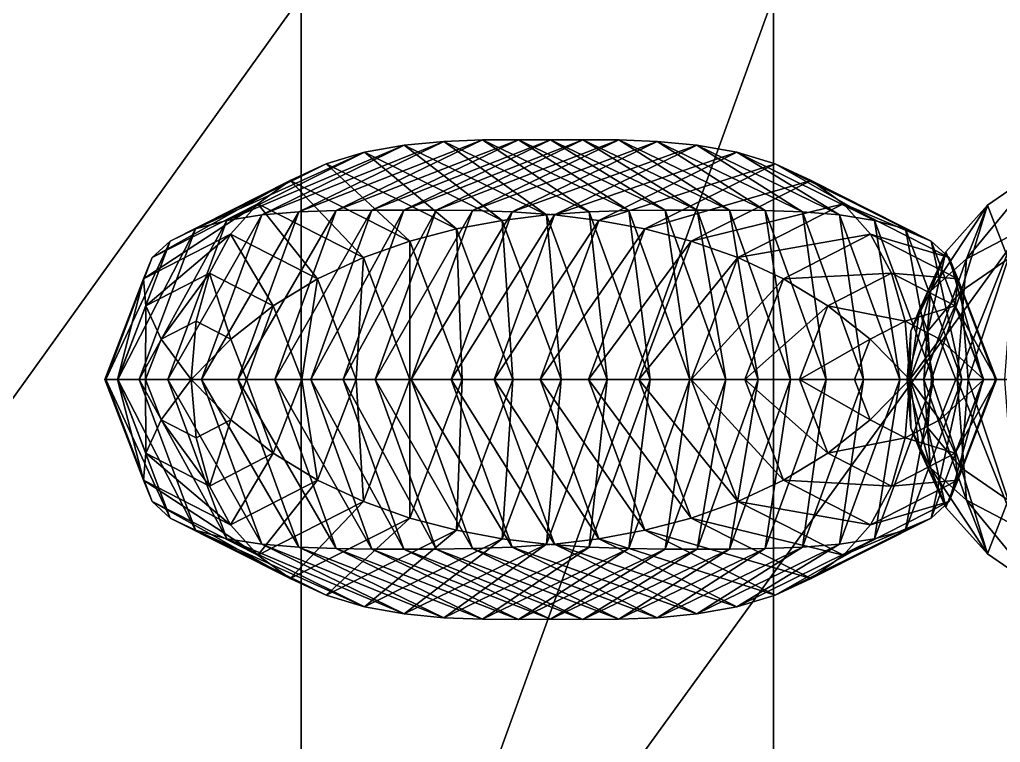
# Model space of a CAD drawing. Extents: x 0 to 32.6, y -11.9 to 11.9.
# Drawn here: x 11.9056 to 12.1542, y -0.189 to -0.006 of the extents above; entities that cross this region are included whole.
import ezdxf

# ---------------------------------------------------------------- set-up
doc = ezdxf.new("R2010")
doc.units = 0

msp = doc.modelspace()

# ---------------------------------------------------------------- linework, layer by layer
for points in [[(11.70523, 0, -1.7), (12.09664, 0, -1.7), (11.70523, -1.08, -1.7)], [(12.09664, 0, -1.7), (12.09664, -1.08, -1.7), (11.70523, -1.08, -1.7)], [(11.70523, -1.08, 1.3), (12.09664, -1.08, 1.3), (12.09664, 0, 1.3)], [(11.70523, -1.08, 1.3), (12.09664, 0, 1.3), (11.70523, 0, 1.3)], [(11.7535, 0, -1.17609), (11.97697, 0, -1.17609), (11.7535, -0.31127, -1.10925)], [(11.97697, 0, -1.17609), (11.97697, -0.31127, -1.10925), (11.7535, -0.31127, -1.10925)], [(11.7535, -0.31127, 0.45707), (11.97697, -0.31127, 0.45707), (11.97697, 0, 0.52391)], [(11.7535, -0.31127, 0.45707), (11.97697, 0, 0.52391), (11.7535, 0, 0.52391)], [(11.97697, 0, -1.17609), (12.20265, 0, -1.17609), (11.97697, -0.31127, -1.10925)], [(12.20265, 0, -1.17609), (12.20265, -0.31127, -1.10925), (11.97697, -0.31127, -1.10925)], [(11.97697, -0.31127, 0.45707), (12.20265, -0.31127, 0.45707), (12.20265, 0, 0.52391)], [(11.97697, -0.31127, 0.45707), (12.20265, 0, 0.52391), (11.97697, 0, 0.52391)], [(12.09664, 0, -1.7), (12.50791, 0, -1.7), (12.09664, -1.08, -1.7)], [(12.50791, 0, -1.7), (12.50791, -1.08, -1.7), (12.09664, -1.08, -1.7)], [(12.09664, -1.08, 1.3), (12.50791, -1.08, 1.3), (12.50791, 0, 1.3)], [(12.09664, -1.08, 1.3), (12.50791, 0, 1.3), (12.09664, 0, 1.3)], [(12.01314, -0.03681, -0.75466), (12.00307, -0.03778, -0.77209), (11.96697, -0.05545, -0.75125)], [(12.01314, -0.03681, -0.75466), (11.96697, -0.05545, -0.75125), (11.97635, -0.05467, -0.73342)], [(12.02289, -0.03643, -0.73777), (12.01314, -0.03681, -0.75466), (11.97635, -0.05467, -0.73342)], [(12.02289, -0.03643, -0.73777), (11.97635, -0.05467, -0.73342), (11.98579, -0.05431, -0.71635)], [(12.03201, -0.03639, -0.72198), (12.02289, -0.03643, -0.73777), (11.98579, -0.05431, -0.71635)], [(12.03201, -0.03639, -0.72198), (11.98579, -0.05431, -0.71635), (11.99483, -0.05421, -0.70051)], [(12.04018, -0.03643, -0.70783), (12.03201, -0.03639, -0.72198), (11.99483, -0.05421, -0.70051)], [(12.04018, -0.03643, -0.70783), (11.99483, -0.05421, -0.70051), (12.00301, -0.05422, -0.68637)], [(12.04835, -0.03639, -0.69368), (12.04018, -0.03643, -0.70783), (12.00301, -0.05422, -0.68637)], [(12.04835, -0.03639, -0.69368), (12.00301, -0.05422, -0.68637), (12.01117, -0.05421, -0.67222)], [(12.03918, -0.05545, -0.79294), (12.00307, -0.03778, -0.77209), (12.01314, -0.03681, -0.75466)], [(12.05746, -0.03643, -0.67789), (12.04835, -0.03639, -0.69368), (12.01117, -0.05421, -0.67222)], [(12.05746, -0.03643, -0.67789), (12.01117, -0.05421, -0.67222), (12.02037, -0.05431, -0.65647)], [(12.04993, -0.05467, -0.7759), (12.01314, -0.03681, -0.75466), (12.02289, -0.03643, -0.73777)], [(12.04993, -0.05467, -0.7759), (12.03918, -0.05545, -0.79294), (12.01314, -0.03681, -0.75466)], [(12.06721, -0.03681, -0.661), (12.05746, -0.03643, -0.67789), (12.02037, -0.05431, -0.65647)], [(12.06721, -0.03681, -0.661), (12.02037, -0.05431, -0.65647), (12.03043, -0.05467, -0.63976)], [(12.05999, -0.05431, -0.75919), (12.02289, -0.03643, -0.73777), (12.03201, -0.03639, -0.72198)], [(12.05999, -0.05431, -0.75919), (12.04993, -0.05467, -0.7759), (12.02289, -0.03643, -0.73777)], [(12.07728, -0.03778, -0.64356), (12.06721, -0.03681, -0.661), (12.03043, -0.05467, -0.63976)], [(12.06919, -0.05421, -0.74344), (12.03201, -0.03639, -0.72198), (12.04018, -0.03643, -0.70783)], [(12.06919, -0.05421, -0.74344), (12.05999, -0.05431, -0.75919), (12.03201, -0.03639, -0.72198)], [(12.07735, -0.05422, -0.72929), (12.04018, -0.03643, -0.70783), (12.04835, -0.03639, -0.69368)], [(12.07735, -0.05422, -0.72929), (12.06919, -0.05421, -0.74344), (12.04018, -0.03643, -0.70783)], [(12.08552, -0.05421, -0.71514), (12.04835, -0.03639, -0.69368), (12.05746, -0.03643, -0.67789)], [(12.08552, -0.05421, -0.71514), (12.07735, -0.05422, -0.72929), (12.04835, -0.03639, -0.69368)], [(12.09456, -0.05431, -0.6993), (12.05746, -0.03643, -0.67789), (12.06721, -0.03681, -0.661)], [(12.09456, -0.05431, -0.6993), (12.08552, -0.05421, -0.71514), (12.05746, -0.03643, -0.67789)], [(12.104, -0.05467, -0.68224), (12.06721, -0.03681, -0.661), (12.07728, -0.03778, -0.64356)], [(12.104, -0.05467, -0.68224), (12.09456, -0.05431, -0.6993), (12.06721, -0.03681, -0.661)], [(11.99301, -0.03959, -0.78953), (11.98326, -0.0425, -0.80642), (11.95021, -0.05898, -0.78734)], [(11.99301, -0.03959, -0.78953), (11.95021, -0.05898, -0.78734), (11.9581, -0.05684, -0.76938)], [(12.00307, -0.03778, -0.77209), (11.99301, -0.03959, -0.78953), (11.9581, -0.05684, -0.76938)], [(12.00307, -0.03778, -0.77209), (11.9581, -0.05684, -0.76938), (11.96697, -0.05545, -0.75125)], [(12.0163, -0.05898, -0.8255), (11.98326, -0.0425, -0.80642), (11.99301, -0.03959, -0.78953)], [(12.02791, -0.05684, -0.80968), (11.99301, -0.03959, -0.78953), (12.00307, -0.03778, -0.77209)], [(12.02791, -0.05684, -0.80968), (12.0163, -0.05898, -0.8255), (11.99301, -0.03959, -0.78953)], [(12.03918, -0.05545, -0.79294), (12.02791, -0.05684, -0.80968), (12.00307, -0.03778, -0.77209)], [(12.07728, -0.03778, -0.64356), (12.03043, -0.05467, -0.63976), (12.04118, -0.05545, -0.62272)], [(12.08735, -0.03959, -0.62613), (12.07728, -0.03778, -0.64356), (12.04118, -0.05545, -0.62272)], [(12.08735, -0.03959, -0.62613), (12.04118, -0.05545, -0.62272), (12.05244, -0.05684, -0.60598)], [(12.0971, -0.0425, -0.60924), (12.08735, -0.03959, -0.62613), (12.05244, -0.05684, -0.60598)], [(12.11338, -0.05545, -0.66441), (12.07728, -0.03778, -0.64356), (12.08735, -0.03959, -0.62613)], [(12.11338, -0.05545, -0.66441), (12.104, -0.05467, -0.68224), (12.07728, -0.03778, -0.64356)], [(12.12225, -0.05684, -0.64628), (12.08735, -0.03959, -0.62613), (12.0971, -0.0425, -0.60924)], [(12.12225, -0.05684, -0.64628), (12.11338, -0.05545, -0.66441), (12.08735, -0.03959, -0.62613)], [(11.98326, -0.0425, -0.80642), (11.97414, -0.04676, -0.82221), (11.94376, -0.06206, -0.80467)], [(11.98326, -0.0425, -0.80642), (11.94376, -0.06206, -0.80467), (11.95021, -0.05898, -0.78734)], [(12.00452, -0.06206, -0.83975), (11.97414, -0.04676, -0.82221), (11.98326, -0.0425, -0.80642)], [(12.0163, -0.05898, -0.8255), (12.00452, -0.06206, -0.83975), (11.98326, -0.0425, -0.80642)], [(12.0971, -0.0425, -0.60924), (12.05244, -0.05684, -0.60598), (12.06405, -0.05898, -0.59016)], [(12.10621, -0.04676, -0.59345), (12.0971, -0.0425, -0.60924), (12.06405, -0.05898, -0.59016)], [(12.13014, -0.05898, -0.62832), (12.0971, -0.0425, -0.60924), (12.10621, -0.04676, -0.59345)], [(12.13014, -0.05898, -0.62832), (12.12225, -0.05684, -0.64628), (12.0971, -0.0425, -0.60924)], [(12.15802, -0.06004, -0.59248), (12.14556, -0.06655, -0.58367), (12.16447, -0.04371, -0.55595)], [(12.14556, -0.06655, -0.58367), (12.15087, -0.05297, -0.55355), (12.16447, -0.04371, -0.55595)], [(12.16447, -0.04371, -0.55595), (12.15087, -0.05297, -0.55355), (12.15618, -0.06655, -0.52342)], [(11.97414, -0.04676, -0.82221), (11.96597, -0.05262, -0.83636), (11.9392, -0.06623, -0.8209)], [(11.97414, -0.04676, -0.82221), (11.9392, -0.06623, -0.8209), (11.94376, -0.06206, -0.80467)], [(11.99275, -0.06623, -0.85182), (11.96597, -0.05262, -0.83636), (11.97414, -0.04676, -0.82221)], [(12.00452, -0.06206, -0.83975), (11.99275, -0.06623, -0.85182), (11.97414, -0.04676, -0.82221)], [(12.10621, -0.04676, -0.59345), (12.06405, -0.05898, -0.59016), (12.07583, -0.06206, -0.57591)], [(12.11438, -0.05262, -0.5793), (12.10621, -0.04676, -0.59345), (12.07583, -0.06206, -0.57591)], [(12.1366, -0.06206, -0.61099), (12.10621, -0.04676, -0.59345), (12.11438, -0.05262, -0.5793)], [(12.1366, -0.06206, -0.61099), (12.13014, -0.05898, -0.62832), (12.10621, -0.04676, -0.59345)], [(11.96597, -0.05262, -0.83636), (11.95907, -0.06033, -0.84832), (11.93699, -0.07165, -0.83557)], [(11.96597, -0.05262, -0.83636), (11.93699, -0.07165, -0.83557), (11.9392, -0.06623, -0.8209)], [(11.97635, -0.05467, -0.73342), (11.96697, -0.05545, -0.75125), (11.95166, -0.09714, -0.74241)], [(11.97635, -0.05467, -0.73342), (11.95166, -0.09714, -0.74241), (11.96089, -0.09714, -0.72449)], [(11.98114, -0.07165, -0.86106), (11.95907, -0.06033, -0.84832), (11.96597, -0.05262, -0.83636)], [(11.98579, -0.05431, -0.71635), (11.97635, -0.05467, -0.73342), (11.96089, -0.09714, -0.72449)], [(11.98579, -0.05431, -0.71635), (11.96089, -0.09714, -0.72449), (11.97031, -0.09714, -0.70741)], [(11.99275, -0.06623, -0.85182), (11.98114, -0.07165, -0.86106), (11.96597, -0.05262, -0.83636)], [(11.99483, -0.05421, -0.70051), (11.98579, -0.05431, -0.71635), (11.97031, -0.09714, -0.70741)], [(11.99483, -0.05421, -0.70051), (11.97031, -0.09714, -0.70741), (11.97939, -0.09714, -0.6916)], [(12.00301, -0.05422, -0.68637), (11.99483, -0.05421, -0.70051), (11.97939, -0.09714, -0.6916)], [(12.00301, -0.05422, -0.68637), (11.97939, -0.09714, -0.6916), (11.9876, -0.09714, -0.67747)], [(12.01117, -0.05421, -0.67222), (12.00301, -0.05422, -0.68637), (11.9876, -0.09714, -0.67747)], [(12.01117, -0.05421, -0.67222), (11.9876, -0.09714, -0.67747), (11.99573, -0.09714, -0.6633)], [(12.02037, -0.05431, -0.65647), (12.01117, -0.05421, -0.67222), (11.99573, -0.09714, -0.6633)], [(12.02037, -0.05431, -0.65647), (11.99573, -0.09714, -0.6633), (12.00488, -0.09714, -0.64753)], [(12.03043, -0.05467, -0.63976), (12.02037, -0.05431, -0.65647), (12.00488, -0.09714, -0.64753)], [(12.03043, -0.05467, -0.63976), (12.00488, -0.09714, -0.64753), (12.01496, -0.09714, -0.63083)], [(12.04118, -0.05545, -0.62272), (12.03043, -0.05467, -0.63976), (12.01496, -0.09714, -0.63083)], [(12.05449, -0.09714, -0.80178), (12.03918, -0.05545, -0.79294), (12.04993, -0.05467, -0.7759)], [(12.06539, -0.09714, -0.78483), (12.04993, -0.05467, -0.7759), (12.05999, -0.05431, -0.75919)], [(12.06539, -0.09714, -0.78483), (12.05449, -0.09714, -0.80178), (12.04993, -0.05467, -0.7759)], [(12.07547, -0.09714, -0.76813), (12.05999, -0.05431, -0.75919), (12.06919, -0.05421, -0.74344)], [(12.07547, -0.09714, -0.76813), (12.06539, -0.09714, -0.78483), (12.05999, -0.05431, -0.75919)], [(12.08463, -0.09714, -0.75236), (12.06919, -0.05421, -0.74344), (12.07735, -0.05422, -0.72929)], [(12.08463, -0.09714, -0.75236), (12.07547, -0.09714, -0.76813), (12.06919, -0.05421, -0.74344)], [(12.11438, -0.05262, -0.5793), (12.07583, -0.06206, -0.57591), (12.08761, -0.06623, -0.56384)], [(12.09276, -0.09714, -0.73819), (12.07735, -0.05422, -0.72929), (12.08552, -0.05421, -0.71514)], [(12.09276, -0.09714, -0.73819), (12.08463, -0.09714, -0.75236), (12.07735, -0.05422, -0.72929)], [(12.10096, -0.09714, -0.72406), (12.08552, -0.05421, -0.71514), (12.09456, -0.05431, -0.6993)], [(12.10096, -0.09714, -0.72406), (12.09276, -0.09714, -0.73819), (12.08552, -0.05421, -0.71514)], [(12.12129, -0.06033, -0.56734), (12.11438, -0.05262, -0.5793), (12.08761, -0.06623, -0.56384)], [(12.11004, -0.09714, -0.70824), (12.09456, -0.05431, -0.6993), (12.104, -0.05467, -0.68224)], [(12.11004, -0.09714, -0.70824), (12.10096, -0.09714, -0.72406), (12.09456, -0.05431, -0.6993)], [(12.11947, -0.09714, -0.69117), (12.104, -0.05467, -0.68224), (12.11338, -0.05545, -0.66441)], [(12.11947, -0.09714, -0.69117), (12.11004, -0.09714, -0.70824), (12.104, -0.05467, -0.68224)], [(12.14116, -0.06623, -0.59476), (12.11438, -0.05262, -0.5793), (12.12129, -0.06033, -0.56734)], [(12.14116, -0.06623, -0.59476), (12.1366, -0.06206, -0.61099), (12.11438, -0.05262, -0.5793)], [(12.14556, -0.06655, -0.58367), (12.1365, -0.07478, -0.57373), (12.15087, -0.05297, -0.55355)], [(12.1365, -0.07478, -0.57373), (12.14038, -0.06476, -0.5517), (12.15087, -0.05297, -0.55355)], [(12.15087, -0.05297, -0.55355), (12.14038, -0.06476, -0.5517), (12.14427, -0.07478, -0.52967)], [(12.15087, -0.05297, -0.55355), (12.14427, -0.07478, -0.52967), (12.15618, -0.06655, -0.52342)], [(11.9581, -0.05684, -0.76938), (11.95021, -0.05898, -0.78734), (11.93594, -0.09714, -0.77909)], [(11.9581, -0.05684, -0.76938), (11.93594, -0.09714, -0.77909), (11.94317, -0.09714, -0.76075)], [(11.96697, -0.05545, -0.75125), (11.9581, -0.05684, -0.76938), (11.94317, -0.09714, -0.76075)], [(11.96697, -0.05545, -0.75125), (11.94317, -0.09714, -0.76075), (11.95166, -0.09714, -0.74241)], [(12.04118, -0.05545, -0.62272), (12.01496, -0.09714, -0.63083), (12.02587, -0.09714, -0.61388)], [(12.03058, -0.09714, -0.83374), (12.0163, -0.05898, -0.8255), (12.02791, -0.05684, -0.80968)], [(12.05244, -0.05684, -0.60598), (12.04118, -0.05545, -0.62272), (12.02587, -0.09714, -0.61388)], [(12.05244, -0.05684, -0.60598), (12.02587, -0.09714, -0.61388), (12.03751, -0.09714, -0.59735)], [(12.04285, -0.09714, -0.8183), (12.02791, -0.05684, -0.80968), (12.03918, -0.05545, -0.79294)], [(12.04285, -0.09714, -0.8183), (12.03058, -0.09714, -0.83374), (12.02791, -0.05684, -0.80968)], [(12.06405, -0.05898, -0.59016), (12.05244, -0.05684, -0.60598), (12.03751, -0.09714, -0.59735)], [(12.05449, -0.09714, -0.80178), (12.04285, -0.09714, -0.8183), (12.03918, -0.05545, -0.79294)], [(12.12869, -0.09714, -0.67325), (12.11338, -0.05545, -0.66441), (12.12225, -0.05684, -0.64628)], [(12.12869, -0.09714, -0.67325), (12.11947, -0.09714, -0.69117), (12.11338, -0.05545, -0.66441)], [(12.13719, -0.09714, -0.6549), (12.12225, -0.05684, -0.64628), (12.13014, -0.05898, -0.62832)], [(12.13719, -0.09714, -0.6549), (12.12869, -0.09714, -0.67325), (12.12225, -0.05684, -0.64628)], [(11.95021, -0.05898, -0.78734), (11.94376, -0.06206, -0.80467), (11.93051, -0.09714, -0.79702)], [(11.95021, -0.05898, -0.78734), (11.93051, -0.09714, -0.79702), (11.93594, -0.09714, -0.77909)], [(12.01777, -0.09714, -0.8474), (12.00452, -0.06206, -0.83975), (12.0163, -0.05898, -0.8255)], [(12.03058, -0.09714, -0.83374), (12.01777, -0.09714, -0.8474), (12.0163, -0.05898, -0.8255)], [(12.06405, -0.05898, -0.59016), (12.03751, -0.09714, -0.59735), (12.04978, -0.09714, -0.58192)], [(12.07583, -0.06206, -0.57591), (12.06405, -0.05898, -0.59016), (12.04978, -0.09714, -0.58192)], [(12.14442, -0.09714, -0.63656), (12.13014, -0.05898, -0.62832), (12.1366, -0.06206, -0.61099)], [(12.14442, -0.09714, -0.63656), (12.13719, -0.09714, -0.6549), (12.13014, -0.05898, -0.62832)], [(11.94376, -0.06206, -0.80467), (11.9392, -0.06623, -0.8209), (11.92741, -0.09714, -0.8141)], [(11.94376, -0.06206, -0.80467), (11.92741, -0.09714, -0.8141), (11.93051, -0.09714, -0.79702)], [(11.95907, -0.06033, -0.84832), (11.9376, -0.0785, -0.84822), (11.93699, -0.07165, -0.83557)], [(11.95907, -0.06033, -0.84832), (11.95374, -0.07016, -0.85754), (11.9376, -0.0785, -0.84822)], [(11.96989, -0.0785, -0.86686), (11.95374, -0.07016, -0.85754), (11.95907, -0.06033, -0.84832)], [(11.98114, -0.07165, -0.86106), (11.96989, -0.0785, -0.86686), (11.95907, -0.06033, -0.84832)], [(12.00453, -0.09714, -0.85862), (11.99275, -0.06623, -0.85182), (12.00452, -0.06206, -0.83975)], [(12.01777, -0.09714, -0.8474), (12.00453, -0.09714, -0.85862), (12.00452, -0.06206, -0.83975)], [(12.07583, -0.06206, -0.57591), (12.04978, -0.09714, -0.58192), (12.06258, -0.09714, -0.56826)], [(12.08761, -0.06623, -0.56384), (12.07583, -0.06206, -0.57591), (12.06258, -0.09714, -0.56826)], [(12.12129, -0.06033, -0.56734), (12.08761, -0.06623, -0.56384), (12.09921, -0.07165, -0.5546)], [(12.12661, -0.07016, -0.55812), (12.12129, -0.06033, -0.56734), (12.09921, -0.07165, -0.5546)], [(12.14336, -0.07165, -0.58009), (12.12129, -0.06033, -0.56734), (12.12661, -0.07016, -0.55812)], [(12.14336, -0.07165, -0.58009), (12.14116, -0.06623, -0.59476), (12.12129, -0.06033, -0.56734)], [(12.14985, -0.09714, -0.61864), (12.1366, -0.06206, -0.61099), (12.14116, -0.06623, -0.59476)], [(12.14985, -0.09714, -0.61864), (12.14442, -0.09714, -0.63656), (12.1366, -0.06206, -0.61099)], [(12.15519, -0.09714, -0.60856), (12.1432, -0.09714, -0.59705), (12.15802, -0.06004, -0.59248)], [(12.1432, -0.09714, -0.59705), (12.14556, -0.06655, -0.58367), (12.15802, -0.06004, -0.59248)], [(11.9392, -0.06623, -0.8209), (11.93699, -0.07165, -0.83557), (11.92719, -0.09714, -0.82991)], [(11.9392, -0.06623, -0.8209), (11.92719, -0.09714, -0.82991), (11.92741, -0.09714, -0.8141)], [(11.99094, -0.09714, -0.86672), (11.98114, -0.07165, -0.86106), (11.99275, -0.06623, -0.85182)], [(12.00453, -0.09714, -0.85862), (11.99094, -0.09714, -0.86672), (11.99275, -0.06623, -0.85182)], [(12.08761, -0.06623, -0.56384), (12.06258, -0.09714, -0.56826), (12.07582, -0.09714, -0.55704)], [(12.09921, -0.07165, -0.5546), (12.08761, -0.06623, -0.56384), (12.07582, -0.09714, -0.55704)], [(12.1365, -0.07478, -0.57373), (12.13151, -0.08491, -0.56256), (12.14038, -0.06476, -0.5517)], [(12.13151, -0.08491, -0.56256), (12.13364, -0.07938, -0.55051), (12.14038, -0.06476, -0.5517)], [(12.14038, -0.06476, -0.5517), (12.13364, -0.07938, -0.55051), (12.13576, -0.08491, -0.53846)], [(12.1432, -0.09714, -0.59705), (12.13476, -0.09714, -0.58359), (12.14556, -0.06655, -0.58367)], [(12.13476, -0.09714, -0.58359), (12.1365, -0.07478, -0.57373), (12.14556, -0.06655, -0.58367)], [(12.14038, -0.06476, -0.5517), (12.13576, -0.08491, -0.53846), (12.14427, -0.07478, -0.52967)], [(12.15294, -0.09714, -0.60156), (12.14116, -0.06623, -0.59476), (12.14336, -0.07165, -0.58009)], [(12.15294, -0.09714, -0.60156), (12.14985, -0.09714, -0.61864), (12.14116, -0.06623, -0.59476)], [(12.15618, -0.06655, -0.52342), (12.14427, -0.07478, -0.52967), (12.14601, -0.09714, -0.51981)], [(12.15618, -0.06655, -0.52342), (12.14601, -0.09714, -0.51981), (12.15854, -0.09714, -0.51005)], [(11.93699, -0.07165, -0.83557), (11.93038, -0.09714, -0.84404), (11.92719, -0.09714, -0.82991)], [(11.93699, -0.07165, -0.83557), (11.9376, -0.0785, -0.84822), (11.93038, -0.09714, -0.84404)], [(11.95374, -0.07016, -0.85754), (11.94149, -0.08695, -0.85837), (11.9376, -0.0785, -0.84822)], [(11.95374, -0.07016, -0.85754), (11.95032, -0.08234, -0.86347), (11.94149, -0.08695, -0.85837)], [(11.95915, -0.08695, -0.86857), (11.95032, -0.08234, -0.86347), (11.95374, -0.07016, -0.85754)], [(11.96989, -0.0785, -0.86686), (11.95915, -0.08695, -0.86857), (11.95374, -0.07016, -0.85754)], [(11.97711, -0.09714, -0.87103), (11.96989, -0.0785, -0.86686), (11.98114, -0.07165, -0.86106)], [(11.99094, -0.09714, -0.86672), (11.97711, -0.09714, -0.87103), (11.98114, -0.07165, -0.86106)], [(12.09921, -0.07165, -0.5546), (12.07582, -0.09714, -0.55704), (12.08941, -0.09714, -0.54894)], [(12.11047, -0.0785, -0.5488), (12.09921, -0.07165, -0.5546), (12.08941, -0.09714, -0.54894)], [(12.12661, -0.07016, -0.55812), (12.09921, -0.07165, -0.5546), (12.11047, -0.0785, -0.5488)], [(12.13004, -0.08234, -0.55219), (12.12661, -0.07016, -0.55812), (12.11047, -0.0785, -0.5488)], [(12.14275, -0.0785, -0.56744), (12.12661, -0.07016, -0.55812), (12.13004, -0.08234, -0.55219)], [(12.14275, -0.0785, -0.56744), (12.14336, -0.07165, -0.58009), (12.12661, -0.07016, -0.55812)], [(12.15316, -0.09714, -0.58575), (12.14336, -0.07165, -0.58009), (12.14275, -0.0785, -0.56744)], [(12.15316, -0.09714, -0.58575), (12.15294, -0.09714, -0.60156), (12.14336, -0.07165, -0.58009)], [(12.13476, -0.09714, -0.58359), (12.13055, -0.09714, -0.568), (12.1365, -0.07478, -0.57373)], [(12.13055, -0.09714, -0.568), (12.13151, -0.08491, -0.56256), (12.1365, -0.07478, -0.57373)], [(12.14427, -0.07478, -0.52967), (12.13576, -0.08491, -0.53846), (12.13672, -0.09714, -0.53302)], [(12.14427, -0.07478, -0.52967), (12.13672, -0.09714, -0.53302), (12.14601, -0.09714, -0.51981)], [(11.9376, -0.0785, -0.84822), (11.9375, -0.09714, -0.85607), (11.93038, -0.09714, -0.84404)], [(11.9376, -0.0785, -0.84822), (11.94149, -0.08695, -0.85837), (11.9375, -0.09714, -0.85607)], [(11.96313, -0.09714, -0.87087), (11.95915, -0.08695, -0.86857), (11.96989, -0.0785, -0.86686)], [(11.97711, -0.09714, -0.87103), (11.96313, -0.09714, -0.87087), (11.96989, -0.0785, -0.86686)], [(12.11047, -0.0785, -0.5488), (12.08941, -0.09714, -0.54894), (12.10324, -0.09714, -0.54463)], [(12.12121, -0.08695, -0.54709), (12.11047, -0.0785, -0.5488), (12.10324, -0.09714, -0.54463)], [(12.13004, -0.08234, -0.55219), (12.11047, -0.0785, -0.5488), (12.12121, -0.08695, -0.54709)], [(12.13887, -0.08695, -0.55729), (12.14275, -0.0785, -0.56744), (12.13004, -0.08234, -0.55219)], [(12.13364, -0.07938, -0.55051), (12.13125, -0.09714, -0.55009), (12.13576, -0.08491, -0.53846)], [(12.13151, -0.08491, -0.56256), (12.13125, -0.09714, -0.55009), (12.13364, -0.07938, -0.55051)], [(12.14998, -0.09714, -0.57161), (12.14275, -0.0785, -0.56744), (12.13887, -0.08695, -0.55729)], [(12.14998, -0.09714, -0.57161), (12.15316, -0.09714, -0.58575), (12.14275, -0.0785, -0.56744)], [(11.95032, -0.08234, -0.86347), (11.94911, -0.09714, -0.86557), (11.94149, -0.08695, -0.85837)], [(11.95915, -0.08695, -0.86857), (11.94911, -0.09714, -0.86557), (11.95032, -0.08234, -0.86347)], [(12.13125, -0.09714, -0.55009), (12.13004, -0.08234, -0.55219), (12.12121, -0.08695, -0.54709)], [(12.13887, -0.08695, -0.55729), (12.13004, -0.08234, -0.55219), (12.13125, -0.09714, -0.55009)], [(11.94149, -0.08695, -0.85837), (11.94911, -0.09714, -0.86557), (11.9375, -0.09714, -0.85607)], [(11.96313, -0.09714, -0.87087), (11.94911, -0.09714, -0.86557), (11.95915, -0.08695, -0.86857)], [(12.12121, -0.08695, -0.54709), (12.10324, -0.09714, -0.54463), (12.11722, -0.09714, -0.54479)], [(12.13125, -0.09714, -0.55009), (12.12121, -0.08695, -0.54709), (12.11722, -0.09714, -0.54479)], [(12.13055, -0.09714, -0.568), (12.13125, -0.09714, -0.55009), (12.13151, -0.08491, -0.56256)], [(12.13576, -0.08491, -0.53846), (12.13125, -0.09714, -0.55009), (12.13672, -0.09714, -0.53302)], [(12.14285, -0.09714, -0.55959), (12.13887, -0.08695, -0.55729), (12.13125, -0.09714, -0.55009)], [(12.14285, -0.09714, -0.55959), (12.14998, -0.09714, -0.57161), (12.13887, -0.08695, -0.55729)], [(11.92741, -0.09714, -0.8141), (11.92719, -0.09714, -0.82991), (11.9392, -0.12806, -0.8209)], [(11.92719, -0.09714, -0.82991), (11.93699, -0.12263, -0.83557), (11.9392, -0.12806, -0.8209)], [(11.92719, -0.09714, -0.82991), (11.93038, -0.09714, -0.84404), (11.93699, -0.12263, -0.83557)], [(11.93051, -0.09714, -0.79702), (11.92741, -0.09714, -0.8141), (11.94376, -0.13223, -0.80467)], [(11.92741, -0.09714, -0.8141), (11.9392, -0.12806, -0.8209), (11.94376, -0.13223, -0.80467)], [(11.93038, -0.09714, -0.84404), (11.9376, -0.11578, -0.84822), (11.93699, -0.12263, -0.83557)], [(11.93038, -0.09714, -0.84404), (11.9375, -0.09714, -0.85607), (11.9376, -0.11578, -0.84822)], [(11.93594, -0.09714, -0.77909), (11.93051, -0.09714, -0.79702), (11.95021, -0.1353, -0.78734)], [(11.93051, -0.09714, -0.79702), (11.94376, -0.13223, -0.80467), (11.95021, -0.1353, -0.78734)], [(11.94317, -0.09714, -0.76075), (11.93594, -0.09714, -0.77909), (11.9581, -0.13745, -0.76938)], [(11.93594, -0.09714, -0.77909), (11.95021, -0.1353, -0.78734), (11.9581, -0.13745, -0.76938)], [(11.9375, -0.09714, -0.85607), (11.94149, -0.10734, -0.85837), (11.9376, -0.11578, -0.84822)], [(11.9375, -0.09714, -0.85607), (11.94911, -0.09714, -0.86557), (11.94149, -0.10734, -0.85837)], [(11.94149, -0.10734, -0.85837), (11.94911, -0.09714, -0.86557), (11.95032, -0.11194, -0.86347)], [(11.95166, -0.09714, -0.74241), (11.94317, -0.09714, -0.76075), (11.96697, -0.13883, -0.75125)], [(11.94317, -0.09714, -0.76075), (11.9581, -0.13745, -0.76938), (11.96697, -0.13883, -0.75125)], [(11.95032, -0.11194, -0.86347), (11.94911, -0.09714, -0.86557), (11.95915, -0.10734, -0.86857)], [(11.95915, -0.10734, -0.86857), (11.94911, -0.09714, -0.86557), (11.96313, -0.09714, -0.87087)], [(11.96089, -0.09714, -0.72449), (11.95166, -0.09714, -0.74241), (11.97635, -0.13962, -0.73342)], [(11.95166, -0.09714, -0.74241), (11.96697, -0.13883, -0.75125), (11.97635, -0.13962, -0.73342)], [(11.96989, -0.11578, -0.86686), (11.95915, -0.10734, -0.86857), (11.96313, -0.09714, -0.87087)], [(11.97031, -0.09714, -0.70741), (11.96089, -0.09714, -0.72449), (11.98579, -0.13998, -0.71635)], [(11.96089, -0.09714, -0.72449), (11.97635, -0.13962, -0.73342), (11.98579, -0.13998, -0.71635)], [(11.96989, -0.11578, -0.86686), (11.96313, -0.09714, -0.87087), (11.97711, -0.09714, -0.87103)], [(11.98114, -0.12263, -0.86106), (11.96989, -0.11578, -0.86686), (11.97711, -0.09714, -0.87103)], [(11.97939, -0.09714, -0.6916), (11.97031, -0.09714, -0.70741), (11.99483, -0.14007, -0.70051)], [(11.97031, -0.09714, -0.70741), (11.98579, -0.13998, -0.71635), (11.99483, -0.14007, -0.70051)], [(11.98114, -0.12263, -0.86106), (11.97711, -0.09714, -0.87103), (11.99094, -0.09714, -0.86672)], [(11.9876, -0.09714, -0.67747), (11.97939, -0.09714, -0.6916), (12.00301, -0.14007, -0.68637)], [(11.97939, -0.09714, -0.6916), (11.99483, -0.14007, -0.70051), (12.00301, -0.14007, -0.68637)], [(11.99275, -0.12806, -0.85182), (11.98114, -0.12263, -0.86106), (11.99094, -0.09714, -0.86672)], [(11.99573, -0.09714, -0.6633), (11.9876, -0.09714, -0.67747), (12.01117, -0.14007, -0.67222)], [(11.9876, -0.09714, -0.67747), (12.00301, -0.14007, -0.68637), (12.01117, -0.14007, -0.67222)], [(11.99275, -0.12806, -0.85182), (11.99094, -0.09714, -0.86672), (12.00453, -0.09714, -0.85862)], [(12.00452, -0.13223, -0.83975), (11.99275, -0.12806, -0.85182), (12.00453, -0.09714, -0.85862)], [(12.00488, -0.09714, -0.64753), (11.99573, -0.09714, -0.6633), (12.02037, -0.13998, -0.65647)], [(11.99573, -0.09714, -0.6633), (12.01117, -0.14007, -0.67222), (12.02037, -0.13998, -0.65647)], [(12.0163, -0.1353, -0.8255), (12.00452, -0.13223, -0.83975), (12.01777, -0.09714, -0.8474)], [(12.00452, -0.13223, -0.83975), (12.00453, -0.09714, -0.85862), (12.01777, -0.09714, -0.8474)], [(12.01496, -0.09714, -0.63083), (12.00488, -0.09714, -0.64753), (12.03043, -0.13962, -0.63976)], [(12.00488, -0.09714, -0.64753), (12.02037, -0.13998, -0.65647), (12.03043, -0.13962, -0.63976)], [(12.02587, -0.09714, -0.61388), (12.01496, -0.09714, -0.63083), (12.04118, -0.13883, -0.62272)], [(12.01496, -0.09714, -0.63083), (12.03043, -0.13962, -0.63976), (12.04118, -0.13883, -0.62272)], [(12.02791, -0.13745, -0.80968), (12.0163, -0.1353, -0.8255), (12.03058, -0.09714, -0.83374)], [(12.0163, -0.1353, -0.8255), (12.01777, -0.09714, -0.8474), (12.03058, -0.09714, -0.83374)], [(12.03751, -0.09714, -0.59735), (12.02587, -0.09714, -0.61388), (12.05244, -0.13745, -0.60598)], [(12.02587, -0.09714, -0.61388), (12.04118, -0.13883, -0.62272), (12.05244, -0.13745, -0.60598)], [(12.03918, -0.13883, -0.79294), (12.02791, -0.13745, -0.80968), (12.04285, -0.09714, -0.8183)], [(12.02791, -0.13745, -0.80968), (12.03058, -0.09714, -0.83374), (12.04285, -0.09714, -0.8183)], [(12.04978, -0.09714, -0.58192), (12.03751, -0.09714, -0.59735), (12.06405, -0.1353, -0.59016)], [(12.03751, -0.09714, -0.59735), (12.05244, -0.13745, -0.60598), (12.06405, -0.1353, -0.59016)], [(12.04993, -0.13962, -0.7759), (12.03918, -0.13883, -0.79294), (12.05449, -0.09714, -0.80178)], [(12.03918, -0.13883, -0.79294), (12.04285, -0.09714, -0.8183), (12.05449, -0.09714, -0.80178)], [(12.06258, -0.09714, -0.56826), (12.04978, -0.09714, -0.58192), (12.07583, -0.13223, -0.57591)], [(12.04978, -0.09714, -0.58192), (12.06405, -0.1353, -0.59016), (12.07583, -0.13223, -0.57591)], [(12.05999, -0.13998, -0.75919), (12.04993, -0.13962, -0.7759), (12.06539, -0.09714, -0.78483)], [(12.04993, -0.13962, -0.7759), (12.05449, -0.09714, -0.80178), (12.06539, -0.09714, -0.78483)], [(12.06919, -0.14007, -0.74344), (12.05999, -0.13998, -0.75919), (12.07547, -0.09714, -0.76813)], [(12.05999, -0.13998, -0.75919), (12.06539, -0.09714, -0.78483), (12.07547, -0.09714, -0.76813)], [(12.07582, -0.09714, -0.55704), (12.06258, -0.09714, -0.56826), (12.08761, -0.12806, -0.56384)], [(12.06258, -0.09714, -0.56826), (12.07583, -0.13223, -0.57591), (12.08761, -0.12806, -0.56384)], [(12.07735, -0.14007, -0.72929), (12.06919, -0.14007, -0.74344), (12.08463, -0.09714, -0.75236)], [(12.06919, -0.14007, -0.74344), (12.07547, -0.09714, -0.76813), (12.08463, -0.09714, -0.75236)], [(12.08941, -0.09714, -0.54894), (12.07582, -0.09714, -0.55704), (12.09921, -0.12263, -0.5546)], [(12.07582, -0.09714, -0.55704), (12.08761, -0.12806, -0.56384), (12.09921, -0.12263, -0.5546)], [(12.08552, -0.14007, -0.71514), (12.07735, -0.14007, -0.72929), (12.09276, -0.09714, -0.73819)], [(12.07735, -0.14007, -0.72929), (12.08463, -0.09714, -0.75236), (12.09276, -0.09714, -0.73819)], [(12.09456, -0.13998, -0.6993), (12.08552, -0.14007, -0.71514), (12.10096, -0.09714, -0.72406)], [(12.08552, -0.14007, -0.71514), (12.09276, -0.09714, -0.73819), (12.10096, -0.09714, -0.72406)], [(12.10324, -0.09714, -0.54463), (12.08941, -0.09714, -0.54894), (12.11047, -0.11578, -0.5488)], [(12.08941, -0.09714, -0.54894), (12.09921, -0.12263, -0.5546), (12.11047, -0.11578, -0.5488)], [(12.104, -0.13962, -0.68224), (12.09456, -0.13998, -0.6993), (12.11004, -0.09714, -0.70824)], [(12.09456, -0.13998, -0.6993), (12.10096, -0.09714, -0.72406), (12.11004, -0.09714, -0.70824)], [(12.11722, -0.09714, -0.54479), (12.10324, -0.09714, -0.54463), (12.12121, -0.10734, -0.54709)], [(12.10324, -0.09714, -0.54463), (12.11047, -0.11578, -0.5488), (12.12121, -0.10734, -0.54709)], [(12.11338, -0.13883, -0.66441), (12.104, -0.13962, -0.68224), (12.11947, -0.09714, -0.69117)], [(12.104, -0.13962, -0.68224), (12.11004, -0.09714, -0.70824), (12.11947, -0.09714, -0.69117)], [(12.12225, -0.13745, -0.64628), (12.11338, -0.13883, -0.66441), (12.12869, -0.09714, -0.67325)], [(12.11338, -0.13883, -0.66441), (12.11947, -0.09714, -0.69117), (12.12869, -0.09714, -0.67325)], [(12.11722, -0.09714, -0.54479), (12.12121, -0.10734, -0.54709), (12.13125, -0.09714, -0.55009)], [(12.12121, -0.10734, -0.54709), (12.13004, -0.11194, -0.55219), (12.13125, -0.09714, -0.55009)], [(12.13014, -0.1353, -0.62832), (12.12225, -0.13745, -0.64628), (12.13719, -0.09714, -0.6549)], [(12.12225, -0.13745, -0.64628), (12.12869, -0.09714, -0.67325), (12.13719, -0.09714, -0.6549)], [(12.13125, -0.09714, -0.55009), (12.13004, -0.11194, -0.55219), (12.13887, -0.10734, -0.55729)], [(12.1366, -0.13223, -0.61099), (12.13014, -0.1353, -0.62832), (12.14442, -0.09714, -0.63656)], [(12.13014, -0.1353, -0.62832), (12.13719, -0.09714, -0.6549), (12.14442, -0.09714, -0.63656)], [(12.1365, -0.11951, -0.57373), (12.13151, -0.10938, -0.56256), (12.13055, -0.09714, -0.568)], [(12.1365, -0.11951, -0.57373), (12.13055, -0.09714, -0.568), (12.13476, -0.09714, -0.58359)], [(12.13151, -0.10938, -0.56256), (12.13125, -0.09714, -0.55009), (12.13055, -0.09714, -0.568)], [(12.13672, -0.09714, -0.53302), (12.13125, -0.09714, -0.55009), (12.13576, -0.10938, -0.53846)], [(12.13576, -0.10938, -0.53846), (12.13125, -0.09714, -0.55009), (12.13364, -0.1149, -0.55051)], [(12.13364, -0.1149, -0.55051), (12.13125, -0.09714, -0.55009), (12.13151, -0.10938, -0.56256)], [(12.13125, -0.09714, -0.55009), (12.13887, -0.10734, -0.55729), (12.14285, -0.09714, -0.55959)], [(12.14556, -0.12773, -0.58367), (12.1365, -0.11951, -0.57373), (12.13476, -0.09714, -0.58359)], [(12.14556, -0.12773, -0.58367), (12.13476, -0.09714, -0.58359), (12.1432, -0.09714, -0.59705)], [(12.13672, -0.09714, -0.53302), (12.13576, -0.10938, -0.53846), (12.14427, -0.11951, -0.52967)], [(12.14116, -0.12806, -0.59476), (12.1366, -0.13223, -0.61099), (12.14985, -0.09714, -0.61864)], [(12.1366, -0.13223, -0.61099), (12.14442, -0.09714, -0.63656), (12.14985, -0.09714, -0.61864)], [(12.14601, -0.09714, -0.51981), (12.13672, -0.09714, -0.53302), (12.14427, -0.11951, -0.52967)], [(12.13887, -0.10734, -0.55729), (12.14275, -0.11578, -0.56744), (12.14998, -0.09714, -0.57161)], [(12.13887, -0.10734, -0.55729), (12.14998, -0.09714, -0.57161), (12.14285, -0.09714, -0.55959)], [(12.14336, -0.12263, -0.58009), (12.14116, -0.12806, -0.59476), (12.15294, -0.09714, -0.60156)], [(12.14116, -0.12806, -0.59476), (12.14985, -0.09714, -0.61864), (12.15294, -0.09714, -0.60156)], [(12.14275, -0.11578, -0.56744), (12.14336, -0.12263, -0.58009), (12.15316, -0.09714, -0.58575)], [(12.14275, -0.11578, -0.56744), (12.15316, -0.09714, -0.58575), (12.14998, -0.09714, -0.57161)], [(12.15802, -0.13424, -0.59248), (12.14556, -0.12773, -0.58367), (12.1432, -0.09714, -0.59705)], [(12.15802, -0.13424, -0.59248), (12.1432, -0.09714, -0.59705), (12.15519, -0.09714, -0.60856)], [(12.14336, -0.12263, -0.58009), (12.15294, -0.09714, -0.60156), (12.15316, -0.09714, -0.58575)], [(12.14601, -0.09714, -0.51981), (12.14427, -0.11951, -0.52967), (12.15618, -0.12773, -0.52342)], [(12.15854, -0.09714, -0.51005), (12.14601, -0.09714, -0.51981), (12.15618, -0.12773, -0.52342)], [(11.9376, -0.11578, -0.84822), (11.94149, -0.10734, -0.85837), (11.95374, -0.12413, -0.85754)], [(11.94149, -0.10734, -0.85837), (11.95032, -0.11194, -0.86347), (11.95374, -0.12413, -0.85754)], [(11.95374, -0.12413, -0.85754), (11.95032, -0.11194, -0.86347), (11.95915, -0.10734, -0.86857)], [(11.95374, -0.12413, -0.85754), (11.95915, -0.10734, -0.86857), (11.96989, -0.11578, -0.86686)], [(12.12121, -0.10734, -0.54709), (12.11047, -0.11578, -0.5488), (12.13004, -0.11194, -0.55219)], [(12.13004, -0.11194, -0.55219), (12.14275, -0.11578, -0.56744), (12.13887, -0.10734, -0.55729)], [(12.14038, -0.12952, -0.5517), (12.13364, -0.1149, -0.55051), (12.13151, -0.10938, -0.56256)], [(12.14038, -0.12952, -0.5517), (12.13151, -0.10938, -0.56256), (12.1365, -0.11951, -0.57373)], [(12.13576, -0.10938, -0.53846), (12.13364, -0.1149, -0.55051), (12.14038, -0.12952, -0.5517)], [(12.14427, -0.11951, -0.52967), (12.13576, -0.10938, -0.53846), (12.14038, -0.12952, -0.5517)], [(12.11047, -0.11578, -0.5488), (12.12661, -0.12413, -0.55812), (12.13004, -0.11194, -0.55219)], [(12.13004, -0.11194, -0.55219), (12.12661, -0.12413, -0.55812), (12.14275, -0.11578, -0.56744)], [(11.93699, -0.12263, -0.83557), (11.9376, -0.11578, -0.84822), (11.95907, -0.13395, -0.84832)], [(11.9376, -0.11578, -0.84822), (11.95374, -0.12413, -0.85754), (11.95907, -0.13395, -0.84832)], [(11.95907, -0.13395, -0.84832), (11.95374, -0.12413, -0.85754), (11.96989, -0.11578, -0.86686)], [(11.95907, -0.13395, -0.84832), (11.96989, -0.11578, -0.86686), (11.98114, -0.12263, -0.86106)], [(12.11047, -0.11578, -0.5488), (12.09921, -0.12263, -0.5546), (12.12661, -0.12413, -0.55812)], [(12.12661, -0.12413, -0.55812), (12.14336, -0.12263, -0.58009), (12.14275, -0.11578, -0.56744)], [(12.15087, -0.14131, -0.55355), (12.14038, -0.12952, -0.5517), (12.1365, -0.11951, -0.57373)], [(12.15087, -0.14131, -0.55355), (12.1365, -0.11951, -0.57373), (12.14556, -0.12773, -0.58367)], [(12.14427, -0.11951, -0.52967), (12.14038, -0.12952, -0.5517), (12.15087, -0.14131, -0.55355)], [(12.15618, -0.12773, -0.52342), (12.14427, -0.11951, -0.52967), (12.15087, -0.14131, -0.55355)], [(11.9392, -0.12806, -0.8209), (11.93699, -0.12263, -0.83557), (11.96597, -0.14167, -0.83636)], [(11.93699, -0.12263, -0.83557), (11.95907, -0.13395, -0.84832), (11.96597, -0.14167, -0.83636)], [(11.96597, -0.14167, -0.83636), (11.95907, -0.13395, -0.84832), (11.98114, -0.12263, -0.86106)], [(11.96597, -0.14167, -0.83636), (11.98114, -0.12263, -0.86106), (11.99275, -0.12806, -0.85182)], [(12.09921, -0.12263, -0.5546), (12.08761, -0.12806, -0.56384), (12.12129, -0.13395, -0.56734)], [(12.09921, -0.12263, -0.5546), (12.12129, -0.13395, -0.56734), (12.12661, -0.12413, -0.55812)], [(12.12661, -0.12413, -0.55812), (12.12129, -0.13395, -0.56734), (12.14336, -0.12263, -0.58009)], [(12.12129, -0.13395, -0.56734), (12.14116, -0.12806, -0.59476), (12.14336, -0.12263, -0.58009)], [(11.94376, -0.13223, -0.80467), (11.9392, -0.12806, -0.8209), (11.97414, -0.14753, -0.82221)], [(11.9392, -0.12806, -0.8209), (11.96597, -0.14167, -0.83636), (11.97414, -0.14753, -0.82221)], [(11.97414, -0.14753, -0.82221), (11.96597, -0.14167, -0.83636), (11.99275, -0.12806, -0.85182)], [(11.97414, -0.14753, -0.82221), (11.99275, -0.12806, -0.85182), (12.00452, -0.13223, -0.83975)], [(12.08761, -0.12806, -0.56384), (12.07583, -0.13223, -0.57591), (12.11438, -0.14167, -0.5793)], [(12.08761, -0.12806, -0.56384), (12.11438, -0.14167, -0.5793), (12.12129, -0.13395, -0.56734)], [(12.12129, -0.13395, -0.56734), (12.11438, -0.14167, -0.5793), (12.14116, -0.12806, -0.59476)], [(12.11438, -0.14167, -0.5793), (12.1366, -0.13223, -0.61099), (12.14116, -0.12806, -0.59476)], [(12.16447, -0.15057, -0.55595), (12.15087, -0.14131, -0.55355), (12.14556, -0.12773, -0.58367)], [(12.16447, -0.15057, -0.55595), (12.14556, -0.12773, -0.58367), (12.15802, -0.13424, -0.59248)], [(12.15618, -0.12773, -0.52342), (12.15087, -0.14131, -0.55355), (12.16447, -0.15057, -0.55595)], [(11.95021, -0.1353, -0.78734), (11.94376, -0.13223, -0.80467), (11.98326, -0.15179, -0.80642)], [(11.94376, -0.13223, -0.80467), (11.97414, -0.14753, -0.82221), (11.98326, -0.15179, -0.80642)], [(11.98326, -0.15179, -0.80642), (11.97414, -0.14753, -0.82221), (12.00452, -0.13223, -0.83975)], [(11.98326, -0.15179, -0.80642), (12.00452, -0.13223, -0.83975), (12.0163, -0.1353, -0.8255)], [(12.07583, -0.13223, -0.57591), (12.06405, -0.1353, -0.59016), (12.10621, -0.14753, -0.59345)], [(12.07583, -0.13223, -0.57591), (12.10621, -0.14753, -0.59345), (12.11438, -0.14167, -0.5793)], [(12.11438, -0.14167, -0.5793), (12.10621, -0.14753, -0.59345), (12.1366, -0.13223, -0.61099)], [(12.10621, -0.14753, -0.59345), (12.13014, -0.1353, -0.62832), (12.1366, -0.13223, -0.61099)], [(11.9581, -0.13745, -0.76938), (11.95021, -0.1353, -0.78734), (11.99301, -0.15469, -0.78953)], [(11.95021, -0.1353, -0.78734), (11.98326, -0.15179, -0.80642), (11.99301, -0.15469, -0.78953)], [(11.99301, -0.15469, -0.78953), (11.98326, -0.15179, -0.80642), (12.0163, -0.1353, -0.8255)], [(11.99301, -0.15469, -0.78953), (12.0163, -0.1353, -0.8255), (12.02791, -0.13745, -0.80968)], [(12.06405, -0.1353, -0.59016), (12.05244, -0.13745, -0.60598), (12.0971, -0.15179, -0.60924)], [(12.06405, -0.1353, -0.59016), (12.0971, -0.15179, -0.60924), (12.10621, -0.14753, -0.59345)], [(12.10621, -0.14753, -0.59345), (12.0971, -0.15179, -0.60924), (12.13014, -0.1353, -0.62832)], [(12.0971, -0.15179, -0.60924), (12.12225, -0.13745, -0.64628), (12.13014, -0.1353, -0.62832)], [(11.96697, -0.13883, -0.75125), (11.9581, -0.13745, -0.76938), (12.00307, -0.15651, -0.77209)], [(11.9581, -0.13745, -0.76938), (11.99301, -0.15469, -0.78953), (12.00307, -0.15651, -0.77209)], [(11.97635, -0.13962, -0.73342), (11.96697, -0.13883, -0.75125), (12.01314, -0.15748, -0.75466)], [(11.96697, -0.13883, -0.75125), (12.00307, -0.15651, -0.77209), (12.01314, -0.15748, -0.75466)], [(12.00307, -0.15651, -0.77209), (11.99301, -0.15469, -0.78953), (12.02791, -0.13745, -0.80968)], [(12.00307, -0.15651, -0.77209), (12.02791, -0.13745, -0.80968), (12.03918, -0.13883, -0.79294)], [(12.01314, -0.15748, -0.75466), (12.00307, -0.15651, -0.77209), (12.03918, -0.13883, -0.79294)], [(12.01314, -0.15748, -0.75466), (12.03918, -0.13883, -0.79294), (12.04993, -0.13962, -0.7759)], [(12.04118, -0.13883, -0.62272), (12.03043, -0.13962, -0.63976), (12.07728, -0.15651, -0.64356)], [(12.05244, -0.13745, -0.60598), (12.04118, -0.13883, -0.62272), (12.08735, -0.15469, -0.62613)], [(12.04118, -0.13883, -0.62272), (12.07728, -0.15651, -0.64356), (12.08735, -0.15469, -0.62613)], [(12.05244, -0.13745, -0.60598), (12.08735, -0.15469, -0.62613), (12.0971, -0.15179, -0.60924)], [(12.08735, -0.15469, -0.62613), (12.07728, -0.15651, -0.64356), (12.11338, -0.13883, -0.66441)], [(12.07728, -0.15651, -0.64356), (12.104, -0.13962, -0.68224), (12.11338, -0.13883, -0.66441)], [(12.0971, -0.15179, -0.60924), (12.08735, -0.15469, -0.62613), (12.12225, -0.13745, -0.64628)], [(12.08735, -0.15469, -0.62613), (12.11338, -0.13883, -0.66441), (12.12225, -0.13745, -0.64628)], [(11.98579, -0.13998, -0.71635), (11.97635, -0.13962, -0.73342), (12.02289, -0.15786, -0.73777)], [(11.97635, -0.13962, -0.73342), (12.01314, -0.15748, -0.75466), (12.02289, -0.15786, -0.73777)], [(11.99483, -0.14007, -0.70051), (11.98579, -0.13998, -0.71635), (12.03201, -0.1579, -0.72198)], [(11.98579, -0.13998, -0.71635), (12.02289, -0.15786, -0.73777), (12.03201, -0.1579, -0.72198)], [(12.00301, -0.14007, -0.68637), (11.99483, -0.14007, -0.70051), (12.04018, -0.15786, -0.70783)], [(11.99483, -0.14007, -0.70051), (12.03201, -0.1579, -0.72198), (12.04018, -0.15786, -0.70783)], [(12.01117, -0.14007, -0.67222), (12.00301, -0.14007, -0.68637), (12.04835, -0.1579, -0.69368)], [(12.00301, -0.14007, -0.68637), (12.04018, -0.15786, -0.70783), (12.04835, -0.1579, -0.69368)], [(12.02037, -0.13998, -0.65647), (12.01117, -0.14007, -0.67222), (12.05746, -0.15786, -0.67789)], [(12.01117, -0.14007, -0.67222), (12.04835, -0.1579, -0.69368), (12.05746, -0.15786, -0.67789)], [(12.02289, -0.15786, -0.73777), (12.01314, -0.15748, -0.75466), (12.04993, -0.13962, -0.7759)], [(12.03043, -0.13962, -0.63976), (12.02037, -0.13998, -0.65647), (12.06721, -0.15748, -0.661)], [(12.02037, -0.13998, -0.65647), (12.05746, -0.15786, -0.67789), (12.06721, -0.15748, -0.661)], [(12.02289, -0.15786, -0.73777), (12.04993, -0.13962, -0.7759), (12.05999, -0.13998, -0.75919)], [(12.03201, -0.1579, -0.72198), (12.02289, -0.15786, -0.73777), (12.05999, -0.13998, -0.75919)], [(12.03043, -0.13962, -0.63976), (12.06721, -0.15748, -0.661), (12.07728, -0.15651, -0.64356)], [(12.03201, -0.1579, -0.72198), (12.05999, -0.13998, -0.75919), (12.06919, -0.14007, -0.74344)], [(12.04018, -0.15786, -0.70783), (12.03201, -0.1579, -0.72198), (12.06919, -0.14007, -0.74344)], [(12.04835, -0.1579, -0.69368), (12.04018, -0.15786, -0.70783), (12.07735, -0.14007, -0.72929)], [(12.04018, -0.15786, -0.70783), (12.06919, -0.14007, -0.74344), (12.07735, -0.14007, -0.72929)], [(12.05746, -0.15786, -0.67789), (12.04835, -0.1579, -0.69368), (12.08552, -0.14007, -0.71514)], [(12.04835, -0.1579, -0.69368), (12.07735, -0.14007, -0.72929), (12.08552, -0.14007, -0.71514)], [(12.06721, -0.15748, -0.661), (12.05746, -0.15786, -0.67789), (12.09456, -0.13998, -0.6993)], [(12.05746, -0.15786, -0.67789), (12.08552, -0.14007, -0.71514), (12.09456, -0.13998, -0.6993)], [(12.07728, -0.15651, -0.64356), (12.06721, -0.15748, -0.661), (12.104, -0.13962, -0.68224)], [(12.06721, -0.15748, -0.661), (12.09456, -0.13998, -0.6993), (12.104, -0.13962, -0.68224)]]:
    msp.add_3dface(points)

doc.saveas('drawing.dxf')
